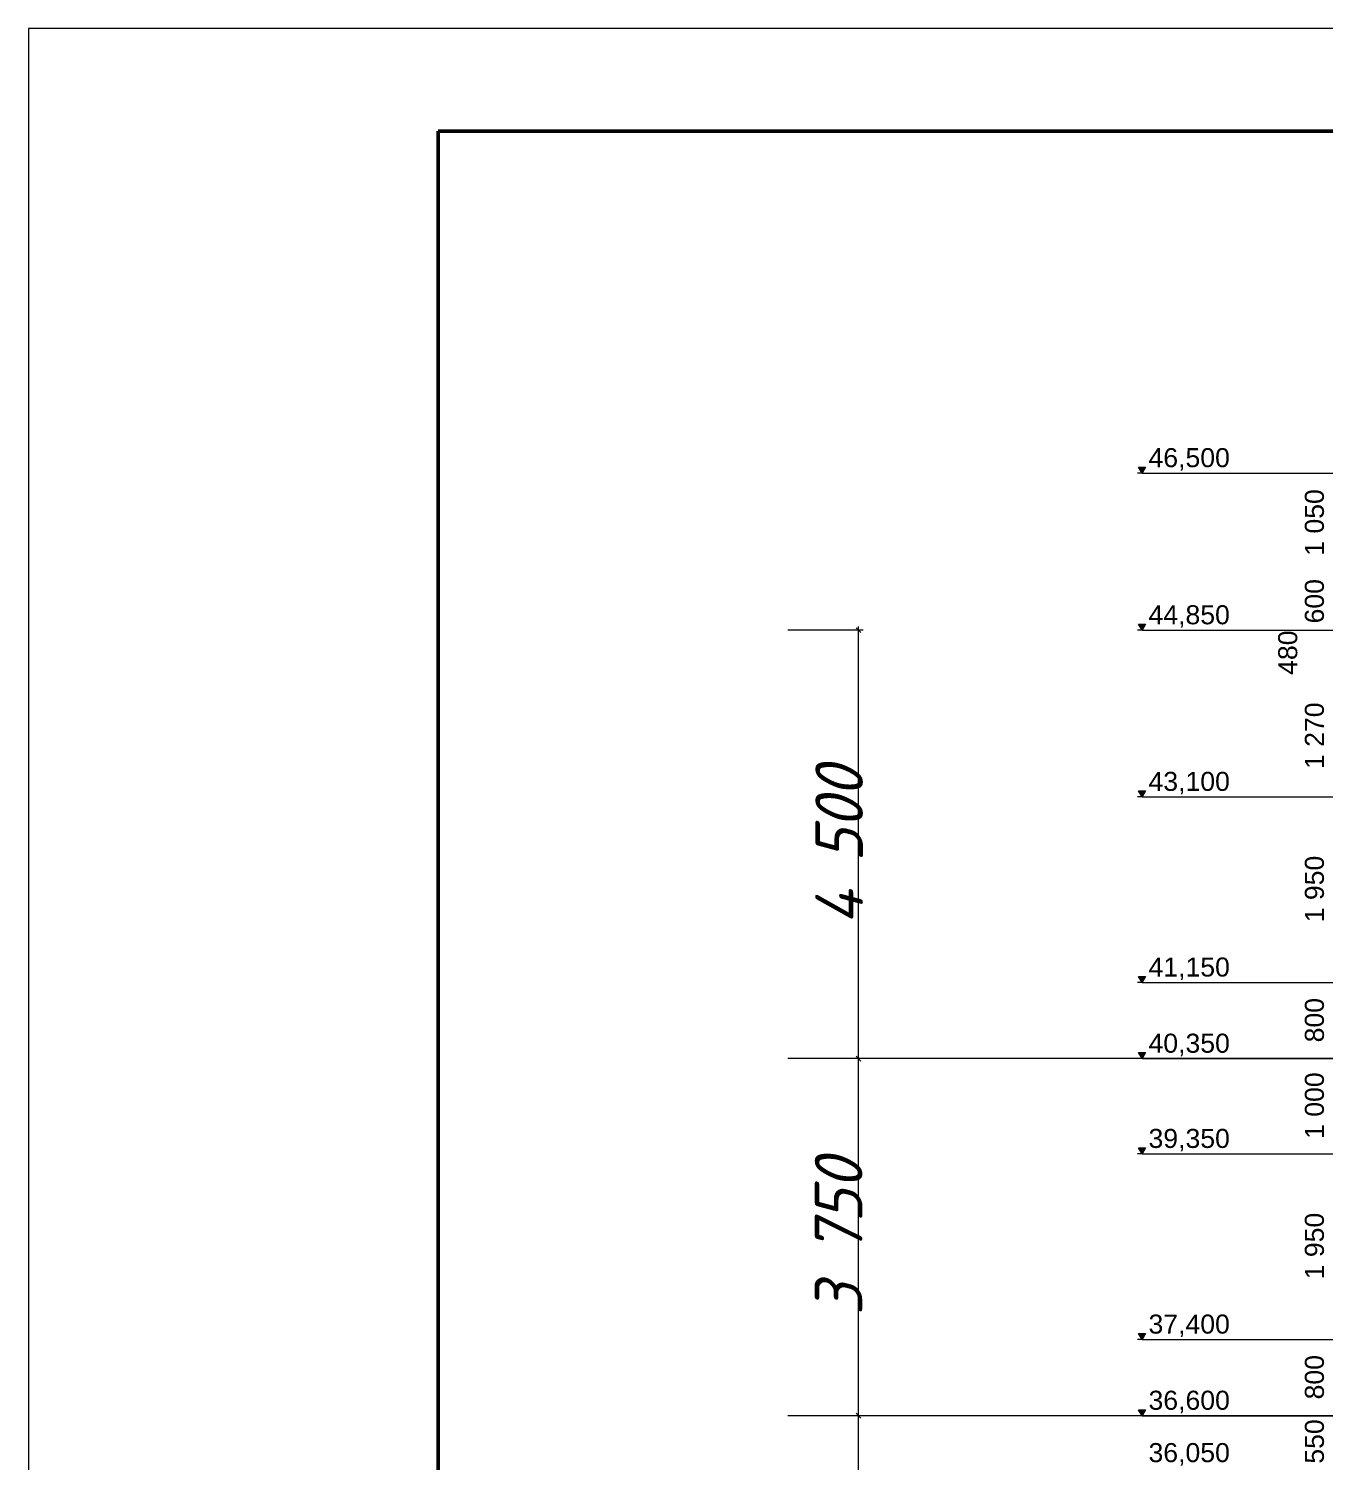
# Model space of a CAD drawing. Header units: millimetres. Extents: x 1499747 to 4230374, y -28481 to 441852.
# Drawn here: x 2496994 to 2510601, y 321033 to 336080 of the extents above; entities that cross this region are included whole.
import ezdxf
from ezdxf.enums import TextEntityAlignment as Align
from ezdxf.xclip import XClip

# ---------------------------------------------------------------- set-up
doc = ezdxf.new("R2010")
doc.units = ezdxf.units.MM
doc.header["$MEASUREMENT"] = 0
doc.header["$XCLIPFRAME"] = 0
for name, color, linetype, lineweight in [('1 Фасад_42_Размер - ГКЛ перегородки_Ном._пера__5_Ном._пера__5', 5, 'Continuous', 18), ('1 Фасад_42_Размер - Общий_Ном._пера__1_Ном._пера__7', 7, 'Continuous', 18), ('1 Фасад_42_Сетка кладки_Ном._пера__5_Ном._пера__5', 5, 'Continuous', 18), ('Кабель 2х6 mm', 150, 'Continuous', 30)]:
    doc.layers.add(name, color=color, linetype=linetype, lineweight=lineweight)
doc.styles.add('СГЕНЕРИР_СТИЛЬ_1', font='')
doc.styles.add('СГЕНЕРИР_СТИЛЬ_2', font='arial.ttf')
doc.styles.add('СПДС', font='isocpeur.ttf', dxfattribs={"width": 0.9})
doc.styles.get('СГЕНЕРИР_СТИЛЬ_1').set_extended_font_data('GOST Common', italic=True)

# ---------------------------------------------------------------- blocks, each defined once
blk = doc.blocks.new('Чертеж_5_42', base_point=(1557140, 9891))
at = {"layer": '1 Фасад_42_Размер - Общий_Ном._пера__1_Ном._пера__7', "linetype": 'Continuous', "true_color": 0x939598}
for points in [[(1502498, 56391), (1502535, 56454), (1502462, 56454)], [(1502498, 54741), (1502535, 54804), (1502462, 54804)], [(1502498, 52991), (1502535, 53054), (1502462, 53054)], [(1502498, 51041), (1502535, 51104), (1502462, 51104)], [(1502498, 50241), (1502535, 50304), (1502462, 50304)], [(1502498, 49241), (1502535, 49304), (1502462, 49304)], [(1502498, 47291), (1502535, 47354), (1502462, 47354)], [(1502498, 46491), (1502535, 46554), (1502462, 46554)]]:
    blk.add_hatch(color=252, dxfattribs=at).paths.add_polyline_path(points)
at = {"layer": '1 Фасад_42_Размер - ГКЛ перегородки_Ном._пера__5_Ном._пера__5', "color": 252, "linetype": 'Continuous', "true_color": 0x939598}
for p, q in [((1499521, 54741), (1499521, 54779)), ((1499568, 54741), (1498778, 54741)), ((1499546, 54716), (1499496, 54766)), ((1499521, 50241), (1499521, 54741)), ((1499496, 50266), (1499546, 50216)), ((1499496, 50266), (1499546, 50216)), ((1499568, 50241), (1498778, 50241)), ((1499568, 50241), (1498778, 50241)), ((1499521, 46491), (1499521, 50241)), ((1499496, 46516), (1499546, 46466)), ((1499496, 46516), (1499546, 46466)), ((1499568, 46491), (1498778, 46491)), ((1499568, 46491), (1498778, 46491)), ((1499521, 43191), (1499521, 46491))]:
    blk.add_line(p, q, dxfattribs=at)
at = {"layer": '1 Фасад_42_Размер - Общий_Ном._пера__1_Ном._пера__7', "color": 252, "linetype": 'Continuous', "true_color": 0x939598}
for p, q in [((1502498, 56391), (1502462, 56454)), ((1502462, 56454), (1502535, 56454)), ((1502535, 56454), (1502498, 56391)), ((1502498, 56391), (1502452, 56391)), ((1502498, 56391), (1504640, 56391)), ((1502498, 54741), (1502462, 54804)), ((1502462, 54804), (1502535, 54804)), ((1502535, 54804), (1502498, 54741)), ((1502498, 54741), (1502452, 54741)), ((1502498, 54741), (1504790, 54741)), ((1502498, 52991), (1502452, 52991)), ((1502498, 52991), (1502462, 53054)), ((1502462, 53054), (1502535, 53054)), ((1502535, 53054), (1502498, 52991)), ((1502498, 52991), (1505940, 52991)), ((1502498, 51041), (1502452, 51041)), ((1502498, 51041), (1502462, 51104)), ((1502462, 51104), (1502535, 51104)), ((1502535, 51104), (1502498, 51041)), ((1502498, 51041), (1505940, 51041)), ((1502498, 50241), (1502462, 50304)), ((1502462, 50304), (1502535, 50304)), ((1502535, 50304), (1502498, 50241)), ((1502498, 50241), (1502452, 50241)), ((1502498, 50241), (1504790, 50241)), ((1502498, 49241), (1502452, 49241)), ((1502498, 49241), (1502462, 49304)), ((1502462, 49304), (1502535, 49304)), ((1502535, 49304), (1502498, 49241)), ((1502498, 49241), (1505940, 49241)), ((1502498, 47291), (1502452, 47291)), ((1502498, 47291), (1502462, 47354)), ((1502462, 47354), (1502535, 47354)), ((1502535, 47354), (1502498, 47291)), ((1502498, 47291), (1505990, 47291)), ((1502498, 46491), (1502462, 46554)), ((1502462, 46554), (1502535, 46554)), ((1502535, 46554), (1502498, 46491)), ((1502498, 46491), (1502452, 46491)), ((1502498, 46491), (1504790, 46491))]:
    blk.add_line(p, q, dxfattribs=at)
at = {"layer": '1 Фасад_42_Сетка кладки_Ном._пера__5_Ном._пера__5', "color": 252, "linetype": 'Continuous', "true_color": 0x939598}
for p, q in [((1529845, 50241), (1498778, 50241)), ((1529845, 50241), (1498778, 50241)), ((1529845, 46491), (1498778, 46491)), ((1529845, 46491), (1498778, 46491))]:
    blk.add_line(p, q, dxfattribs=at)
at = {"layer": '1 Фасад_42_Размер - ГКЛ перегородки_Ном._пера__5_Ном._пера__5', "color": 252, "linetype": 'Continuous', "true_color": 0x939598, "char_height": 500, "attachment_point": 7, "rotation": 90, "style": 'СГЕНЕРИР_СТИЛЬ_1'}
for s, insert in [('\\A1;{\\pql;\\fGOST Common|b0|i1|c204|p0;\\W1.000000;4\xa0500}', (1499567, 51646)), ('\\A1;{\\pql;\\fGOST Common|b0|i1|c204|p0;\\W1.000000;3\xa0750}', (1499561, 47547))]:
    blk.add_mtext(s, dxfattribs=dict(at, insert=insert))
at = {"layer": '1 Фасад_42_Размер - Общий_Ном._пера__1_Ном._пера__7', "color": 252, "linetype": 'Continuous', "true_color": 0x939598, "char_height": 200, "attachment_point": 7, "style": 'СГЕНЕРИР_СТИЛЬ_2'}
for s, insert in [('\\A1;{\\pql;\\fArial|b0|i0|c204|p0;\\W1.000000;46,500}', (1502566, 56416)), ('\\A1;{\\pql;\\fArial|b0|i0|c204|p0;\\W1.000000;44,850}', (1502566, 54766)), ('\\A1;{\\pql;\\fArial|b0|i0|c204|p0;\\W1.000000;43,100}', (1502566, 53016)), ('\\A1;{\\pql;\\fArial|b0|i0|c204|p0;\\W1.000000;41,150}', (1502566, 51066)), ('\\A1;{\\pql;\\fArial|b0|i0|c204|p0;\\W1.000000;40,350}', (1502566, 50266)), ('\\A1;{\\pql;\\fArial|b0|i0|c204|p0;\\W1.000000;39,350}', (1502566, 49266)), ('\\A1;{\\pql;\\fArial|b0|i0|c204|p0;\\W1.000000;37,400}', (1502566, 47316)), ('\\A1;{\\pql;\\fArial|b0|i0|c204|p0;\\W1.000000;36,600}', (1502566, 46516)), ('\\A1;{\\pql;\\fArial|b0|i0|c204|p0;\\W1.000000;36,050}', (1502566, 45966))]:
    blk.add_mtext(s, dxfattribs=dict(at, insert=insert))
at = {"layer": '1 Фасад_42_Размер - Общий_Ном._пера__1_Ном._пера__7', "color": 252, "linetype": 'Continuous', "true_color": 0x939598, "char_height": 200, "attachment_point": 7, "rotation": 90, "style": 'СГЕНЕРИР_СТИЛЬ_2'}
for s, insert in [('\\A1;{\\pql;\\fArial|b0|i0|c204|p0;\\W1.000000;1\xa0050}', (1504411, 55523)), ('\\A1;{\\pql;\\fArial|b0|i0|c204|p0;\\W1.000000;600}', (1504411, 54812)), ('\\A1;{\\pql;\\fArial|b0|i0|c204|p0;\\W1.000000;480}', (1504131, 54272)), ('\\A1;{\\pql;\\fArial|b0|i0|c204|p0;\\W1.000000;1\xa0270}', (1504411, 53283)), ('\\A1;{\\pql;\\fArial|b0|i0|c204|p0;\\W1.000000;1\xa0950}', (1504411, 51673)), ('\\A1;{\\pql;\\fArial|b0|i0|c204|p0;\\W1.000000;800}', (1504411, 50412)), ('\\A1;{\\pql;\\fArial|b0|i0|c204|p0;\\W1.000000;1\xa0000}', (1504411, 49398)), ('\\A1;{\\pql;\\fArial|b0|i0|c204|p0;\\W1.000000;1\xa0950}', (1504411, 47923)), ('\\A1;{\\pql;\\fArial|b0|i0|c204|p0;\\W1.000000;800}', (1504411, 46662)), ('\\A1;{\\pql;\\fArial|b0|i0|c204|p0;\\W1.000000;550}', (1504411, 45987))]:
    blk.add_mtext(s, dxfattribs=dict(at, insert=insert))
blk = doc.blocks.new('*U32')
at = {"lineweight": 0}
blk.add_lwpolyline([(-415, -5), (5, -5), (5, 292), (-415, 292)], close=True, dxfattribs=at)
at = {"color": 0, "linetype": 'Continuous', "lineweight": 50}
blk.add_lwpolyline([(-395, 287), (0, 287), (0, 0), (-395, 0)], close=True, dxfattribs=at)
at = {"style": 'СПДС'}
for tag, p in [('ШИФР_ПРОЕКТА_ЛИСТ2', (-65, 7.5)), ('ЛИСТ_второй', (-5, 5))]:
    blk.add_attdef(tag, text='', height=2.5, dxfattribs=at).set_placement(p, align=Align.MIDDLE_CENTER)

msp = doc.modelspace()

# ---------------------------------------------------------------- block references
at = {"layer": 'Кабель 2х6 mm', "lineweight": 35}
ref = msp.add_blockref('Чертеж_5_42', (2563328.67685, 284912.32313), dxfattribs=at)
XClip(ref).set_block_clipping_path([(1496000, -1299.0576434789), (1580000, 60181.6414690267)])

# ---------------------------------------------------------------- next in the draw order: block references
at = {"lineweight": 0, "xscale": 215.0767254341117, "yscale": 215.0767254341117, "zscale": 215.0767254341117}
msp.add_blockref('*U32', (2586250.72945, 273277.9428), dxfattribs=at)

doc.saveas('drawing.dxf')
